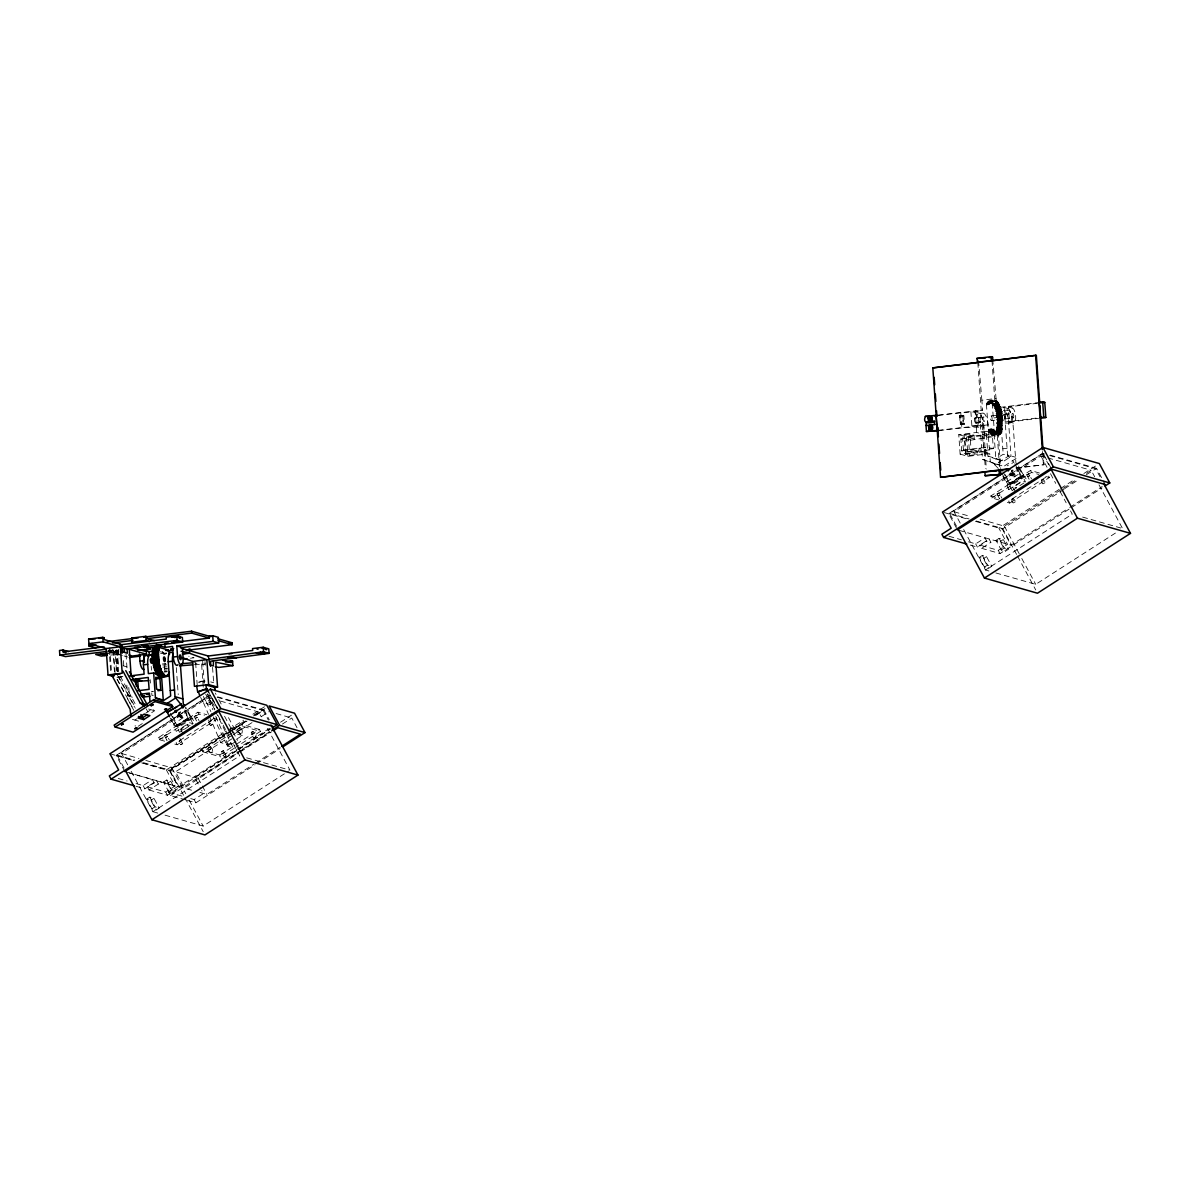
<?xml version="1.0" encoding="UTF-8"?>
<svg xmlns="http://www.w3.org/2000/svg" width="1190" height="1190" viewBox="0 0 1190 1190"><rect width="100%" height="100%" fill="white"/><g stroke="black" fill="none" stroke-linecap="round" stroke-linejoin="round"><path stroke-width="0.75" stroke-dasharray="5 3.75" d="M996.923 427.284L1002.605 426.585L1002.917 428.579L997.25 429.278L996.878 427.671L997.726 422.257L996.803 416.976L1002.471 416.277L1002.828 415.191L999.779 404.883L993.709 406.326L993.427 404.332L993.085 405.21L998.752 404.496L999.094 403.618L992.921 404.392L993.085 405.21M999.392 405.612L999.094 403.618M998.752 404.496L998.38 402.547L986.748 404.065C987.254 403.425 987.462 401.565 988.474 402.681C990.348 396.731 998.113 403.291 996.908 400.985L987.15 402.294M997.19 424.086C1005.282 427.641 1005.52 414.135 997.056 419.267M988.593 431.286C987.284 428.296 994.349 427.984 994.29 429.724C993.724 433.919 981.185 430.869 994.959 430.363C997.726 433.919 980.382 432.044 995.435 431.107M997.354 420.546L1005.029 419.52A10.68 3.778 82.9 0 1 1008.183 410.059A10.68 3.778 82.9 0 1 1012.839 421.736L1015.918 462.806L1023.504 476.476L1010.132 485.074L1007.9 484.434L1001.4 472.37M989.455 432.773L989.128 430.78L994.959 430.363M997.309 425.886L1003.334 425.261L1003.408 423.447M1000.567 406.668C993.248 410.312 991.508 403.767 999.779 404.883M995.45 400.286C996.342 400.212 986.198 405.864 998.38 402.547M992.386 435.436L992.46 434.082L993.635 435.51C997.562 438.337 999.808 431.628 999.987 434.529C996.684 437.965 991.151 432.922 991.657 435.094L1000.76 433.889L1000.716 432.208L1001.207 433.324L992.043 434.484M996.878 427.671L1003.17 426.972L1003.334 425.261M1001.162 408.274C993.709 411.621 992.237 405.225 1000.418 406.296M988.726 434.157L988.057 424.83A10.68 3.778 82.9 0 0 983.401 413.153A10.68 3.778 82.9 0 0 980.248 422.599L980.902 431.925L988.726 434.157L1001.727 432.416L1001.221 431.42L1001.34 433.13L990.913 434.529L991.106 433.339L991.657 435.094M153.287 695.257L151.933 695.466L151.755 692.952M978.849 448.452C981.155 446.756 982.181 452.26 980.039 452.26C976.35 452.23 980.664 447.024 979.682 448.377M984.204 449.984L985.87 449.835L986.138 453.613L985.186 453.806L984.204 449.984L985.87 449.865M986.138 453.643L984.547 453.688M164.577 669.449L164.443 668.616L167.269 668.274M179.839 716.321C184.614 720.575 182.1 712.84 178.366 717.035C176.864 711.352 183.736 721.289 181.401 715.577M986.599 403.157L997.651 401.655L997.428 402.8L996.908 400.985M1001.564 409.568L995.39 410.535L994.885 409.003M989.768 431.821C990.05 432.684 990.05 434.737 990.437 432.669C992.237 429.977 1004.062 435.005 1002.039 429.307C993.338 430.111 994.067 432.669 1002.203 431.301M996.372 430.007C996.223 430.453 999.704 425.648 1002.917 428.579M1002.352 428.013L1002.59 430.021L996.432 430.839M1002.054 411.368L995.852 412.171L995.39 410.535M162.599 651.451L163.655 654.381L166.496 654.039M1002.471 413.257L996.253 413.882L995.852 412.171M988.548 401.134C990.006 402.458 991.448 401.476 992.921 404.392M989.128 430.78L988.756 431.598M994.795 430.081L994.438 430.884M179.735 712.408C176.923 714.387 182.1 713.435 180.092 711.382M180.107 716.41L181.683 715.666L180.85 717.719M993.635 435.51C994.409 432.922 995.792 434.856 995.985 431.152M1001.727 432.416L1001.668 430.453M1002.828 415.191L997.146 415.905L996.803 413.956M166.481 734.706L164.443 735.703L166.436 734.587L169.263 739.808M180.642 744.702L182.665 743.631L180.642 744.702L178.887 741.385L180.88 740.344L178.946 741.519M196.246 715.547L194.208 716.544L196.186 715.428L199.028 720.649M210.689 721.319L208.652 722.241L210.645 721.199L212.43 724.487L210.392 725.543L212.43 724.487M210.794 753.032C202.538 745.639 214.512 744.211 212.222 752.615C209.976 754.103 211.27 751.604 212.817 751.961M221.548 751.768L223.437 750.622L221.459 751.738L224.241 756.914L226.174 755.739L224.196 756.855M240.559 733.873C232.303 726.48 244.277 725.052 241.987 733.471C239.74 734.959 241.035 732.445 242.582 732.817M253.202 731.538C252.473 732.936 249.9 732.519 252.607 731.478C260.565 735.465 252.354 742.739 251.224 732.579M253.961 737.711L255.984 736.64M999.02 492.987L997.027 494.029L998.975 492.868L1001.802 498.089M1013.464 498.759C1010.786 498.997 1011.708 504.099 1014.401 502.701C1017.167 501.362 1012.274 496.632 1011.574 499.83M1013.181 502.983L1015.204 501.927M1028.785 473.843L1026.792 474.884L1028.74 473.724L1031.566 478.945M1043.228 479.615C1040.551 479.838 1041.458 484.955 1044.166 483.542C1046.932 482.203 1042.038 477.488 1041.339 480.671M1042.946 483.839L1044.969 482.768M998.098 403.559L986.748 404.868L986.748 404.065M994.334 429.203L988.503 429.59M998.559 402.785L986.436 404.288L992.222 403.767L994.171 428.876M996.803 416.976L997.146 415.905M179.348 712.602L178.5 712.706M1002.724 418.553L1002.471 416.277M1000.76 433.889L1000.18 432.818L999.987 434.529M1011.485 471.314L1012.006 470.02M132.447 719.385L134.872 720.084L139.825 716.886M146.028 712.899L150.981 709.701M151.695 712.631L154.611 710.742L151.71 708.437M138.129 726.287L144.228 722.36M124.876 771.581L116.174 755.412L210.437 694.767M124.043 768.026L117.081 755.1L210.095 695.243M127.672 764.813L121.573 753.508L208.384 697.638L211.85 698.634M192.973 723.684L189.85 717.868L176.462 726.465L179.601 732.296L192.973 723.684L189.627 722.732L176.254 731.329L173.472 723.966L186.845 715.369L183.706 709.552M175.346 726.153L188.734 717.54L190.965 718.18L177.593 726.793L175.346 726.153L171.286 718.611M182.948 733.248L177.384 725.082L190.757 716.484L186.056 707.753M164.666 741.192L159.311 739.659L158.27 737.711L197.957 712.185L206.882 714.729M177.31 726.703L190.683 718.106M159.311 739.659L198.998 714.119L204.353 715.651M182.189 730.645L181.148 728.697L187.351 724.71L190.147 725.513M177.176 744.762L216.863 719.221L215.821 717.287L176.135 742.828L177.176 744.762L173.606 743.735M141.669 762.85L166.347 769.9L226.621 731.121M228.153 730.125L243.608 720.173M252.89 714.208L265.251 706.25M136.017 783.556L143.127 785.593L152.424 779.599L154.165 782.841L158.359 784.032L149.062 790.011L147.322 786.783L156.619 780.804L175.049 786.069L165.752 792.049L147.322 786.783M145.835 760.44L171.836 767.862L230.741 729.961M232.288 728.964L244.694 720.976M253.991 714.997L258.647 712.007L261.25 716.856M227.022 733.04L169.307 770.168L178.009 786.337L191.56 790.205M228.584 732.029L245.75 720.991M253.544 715.964L266.024 707.946M246.092 721.378L170.125 770.257L184.048 796.125M255.389 715.398L263.139 710.415L268.36 720.114M142.979 763.073L169.783 770.733L230.042 731.969M231.589 730.972L247.044 721.021M256.311 715.056L264.046 710.088L269.267 719.786M135.972 786.278L144.868 788.821L154.165 782.841M234.475 748.079L220.745 756.929L219.704 754.981L201.824 749.879L202.88 751.812L242.552 726.287L260.432 731.389L236.007 747.097M232.184 735.271L175.54 771.804L184.257 787.973L238.863 752.824M233.285 734.661L252.012 722.598M261.369 716.573L269.178 711.561M163.476 782.038L166.57 780.045L170.765 781.235L175.986 790.934L172.892 792.927L168.697 791.737L163.476 782.038L167.671 783.228L172.892 792.927M231.961 738.812L225.758 742.798L227.498 746.026L233.091 747.632L215.658 711.546M167.671 783.228L170.765 781.235M209.232 715.993L220.775 742.605L228.049 744.687L235.174 740.106M236.602 739.183L242.299 735.509L235.025 729.753L230.652 728.503M227.498 746.026L233.701 742.039M235.992 741.4L231.336 744.39L225.758 742.798L211.642 713.241M146.682 799.13L149.791 797.136L153.971 798.326L159.192 808.025L156.098 810.018L151.904 808.828L146.682 799.13L150.877 800.32L156.098 810.018M219.704 754.981L234.966 745.163M236.483 744.181L259.39 729.455L260.432 731.389M150.877 800.32L153.971 798.326M168.697 791.737L171.791 789.743L175.986 790.934M185.7 799.918L170.453 795.56L168.712 792.317L178.009 786.337M126.675 772.102L178.485 786.902L269.654 728.25M236.84 750.325L194.714 777.427L200.812 788.747M238.402 749.328L269.595 729.247M280.513 722.226L291.431 715.205M149.062 790.011L167.493 795.277L237.048 750.518M238.595 749.522L271.052 728.637M170.453 795.56L240.618 750.414M242.165 749.403L270.234 731.344M143.603 762.686L198.165 778.275L269.952 732.073M282.432 724.041L291.803 718.016L297.024 727.715M151.904 808.828L155.012 806.835L159.192 808.025M240.425 751.827L271.647 731.746M131.153 771.284L152.915 811.699L239.726 755.843L233.627 744.524M190.727 798.609L194.119 799.576L203.416 793.596L201.675 790.368M199.905 792.451L206.867 794.444L253.678 764.307M255.24 763.311L280.215 747.246M187.395 800.394L195.859 802.819L255.106 764.694M256.668 763.697L280.052 748.644M165.038 815.165L203.163 826.068L288.426 771.194M980.902 431.925L986.212 431.256L987.968 456.157L995.852 458.983L1003.2 454.268L1011.024 456.499L1008.599 422.272A10.68 3.808 82.9 0 0 1003.929 410.595A10.68 3.808 82.9 0 0 1000.76 420.04L1003.2 454.268M980.248 422.599L975.993 423.134A10.68 3.778 82.8 0 1 979.132 413.689A10.68 3.778 82.8 0 1 983.803 425.351L984.472 434.692L976.648 432.446L958.753 434.677L960.137 454.119L981.914 451.397L982.479 459.355L994.171 463.565L994.87 464.844L1008.242 456.246L1013.954 462.255L1007.171 465.84M995.852 458.983L1003.676 461.229L1011.024 456.499M1016.052 458.477L1002.679 467.09L1001.98 465.796L982.479 459.355M956.582 526.322L949.62 513.396L1042.633 453.539L1047.929 455.056M960.211 523.109L954.112 511.789L1040.923 455.934L1046.129 457.421M1024.04 482.932L1012.14 490.578L1008.793 489.626L1006.011 482.262L1019.384 473.65L1016.26 467.834M1007.9 484.434L1021.273 475.836L1023.504 476.476M1015.501 491.529L1009.923 483.378L1023.296 474.765L1018.595 466.049M999.005 499.993L991.85 497.941L990.809 496.007L1030.495 470.466L1039.435 473.025M1009.849 484.999L1023.221 476.387M991.85 497.941L1031.537 472.415L1038.691 474.453M1008.793 489.626L1022.165 481.013L1025.527 481.98L1022.389 476.149L1009.016 484.761L1012.14 490.578M1019.889 482.991L1013.687 486.993L1016.483 487.781M1009.73 503.058L1049.402 477.517L1048.36 475.584L1008.674 501.109L1009.73 503.058L1006.145 502.031M1059.159 489.402L998.886 528.182L1007.588 544.351L998.291 550.345L979.861 545.08L989.158 539.085L990.898 542.328L981.601 548.307L979.861 545.08M1060.707 488.406L1074.615 479.466M1083.882 473.501L1096.243 465.543M968.556 541.837L975.666 543.875L984.978 537.895L986.718 541.123L990.898 542.328M980.114 519.227L1004.375 526.159L1061.733 489.254M1063.28 488.257L1077.233 479.272M1086.53 473.293L1091.185 470.288L1094.666 476.759M975.517 521.369L1002.322 529.029L1064.128 489.254M1064.678 488.644L1078.631 479.674M1086.381 474.691L1096.585 468.384L1104.409 482.932M970.296 545.08L977.407 547.103L986.718 541.123M996.015 540.32L999.124 538.326L1003.304 539.531L1008.525 549.23L1005.431 551.223L1001.236 550.033L996.015 540.32L1000.21 541.524L1005.431 551.223M1000.21 541.524L1003.304 539.531M979.236 557.411L982.33 555.418L986.525 556.622L991.746 566.321L988.637 568.314L984.457 567.109L979.236 557.411L983.416 558.616L988.637 568.314M983.416 558.616L986.525 556.622M1001.236 550.033L1004.345 548.025L1008.525 549.23M959.214 530.383L1011.039 545.198L1068.204 508.413M1069.75 507.416L1102.193 486.531M981.601 548.307L1000.031 553.573L1069.587 508.814M1071.134 507.818L1102.059 487.93M984.457 567.109L987.551 565.116L991.746 566.321M963.692 529.58L985.454 569.995L1072.264 514.125L1070.524 510.897M995.852 572.955L1035.716 584.35L1116.324 532.48M209.053 719.965L208.22 720.366M979.177 452.245L980.783 452.081M165.172 663.485L164.443 668.616M1011.515 471.523L1012.274 470.11M1010.355 472.98C1006.695 475.836 1017.465 477.488 1013.954 473.873M1013.419 473.858L1011.708 475.405L1010.325 475.182M1012.645 475.703L1015.04 476.164L1014.802 474.081L1013.493 475.524L1014.326 474.274M134.961 725.945L135.764 725.93M153.153 691.643L151.666 691.658L153.183 691.509M1014.445 474.126L1012.482 474.334L1013.136 475.955M976.648 432.446L975.131 411.056L982.568 410.134L981.869 400.242L996.045 398.471L993.025 362.504M988.384 401.194L995.614 400.331M987.745 401.64L996.357 400.613M988.161 402.265L997.086 401.134M987.819 402.547L996.506 401.521M987.254 403.217L997.83 401.848L997.919 403.336M987.045 403.544L996.744 402.22M987.358 403.782L997.488 402.324M992.519 403.827L998.187 403.127M993.204 404.823L999.258 403.901M992.906 404.942L998.589 404.243M993.591 405.493L999.258 404.793M993.561 406.013L999.942 405.21M994.215 406.757L999.898 406.043M994.171 407.248L1000.15 406.608M938.479 415.042L982.568 410.134M991.999 360.644L995.346 407.962L1039.807 402.428M994.825 408.17L1000.493 407.471M937.884 415.503C951.658 413.941 965.477 411.517 979.043 412.171A7.646 2.707 82.9 0 1 982.375 420.516A7.646 2.707 82.9 0 1 980.114 427.27L976.202 426.154L983.639 425.217L986.287 469.024M994.736 408.616L1004.182 407.441L1008.094 408.557L1012.348 408.021A7.646 2.707 82.9 0 1 1015.665 416.351A7.646 2.707 82.9 0 1 1013.419 423.119L1009.507 422.004L1008.436 406.906L1037.487 403.291M995.048 408.795L1001.028 407.873M995.375 409.717L1001.043 409.003M995.271 410.119L1000.939 409.42M996.015 410.699L1001.697 410M962.472 415.488L963.87 415.89L964.465 424.19L960.226 424.146L959.631 415.846L962.621 415.474L963.766 423.923L960.375 424.131L959.78 415.816M978.671 413.629L982.925 413.094M995.866 411.368L1001.534 410.669M1003.453 410.535L1007.707 410.014M963.171 415.622L960.345 415.979L960.925 424.28M995.747 411.725L1001.415 411.026M963.87 415.89L959.631 415.846M996.491 412.528L1002.159 411.814M996.298 413.123L1001.98 412.409M996.164 413.421L1001.831 412.722M996.253 413.882L1002.129 413.153M996.893 414.418L1002.56 413.718M996.67 414.938L1002.352 414.224M975.071 417.898L983.535 416.842M991.077 415.92L1002.188 414.477M1004.077 414.284L1012.928 413.376A2.365 0.833 82.9 0 1 1013.746 415.89A2.365 0.833 82.9 0 1 1013.211 417.913L1004.583 418.984A2.365 0.833 82.9 0 1 1003.512 415.37A2.365 0.833 82.9 0 1 1005 415.548A2.365 0.833 82.9 0 1 1004.583 418.984M996.595 415.652L1002.486 414.983M997.22 416.366L1002.902 415.667M996.967 416.798L1002.649 416.084M994.096 417.913L1002.754 416.857M997.413 417.869L1003.096 417.169M997.473 418.345L1003.14 417.63M997.012 418.791L1002.873 417.958M960.226 424.146L963.201 423.774M997.265 419.43L1002.947 418.731M975.651 422.599L984.204 421.528M991.448 420.606A2.365 0.833 82.9 0 0 991.91 417.244A2.365 0.833 82.9 0 0 990.422 416.931A2.365 0.833 82.9 0 0 991.448 420.606L997.131 419.906A2.365 0.833 82.9 0 0 997.592 416.545A2.365 0.833 82.9 0 0 996.09 416.232A2.365 0.833 82.9 0 0 997.131 419.906M997.607 419.847L1003.289 419.133M997.146 420.591L1002.828 419.891M997.175 421.067L1002.843 420.353M997.384 421.305L1003.066 420.591M997.726 421.796L1003.393 421.096M997.205 422.376L1003.408 421.558M971.888 425.886L976.142 425.351M937.78 430.363L983.639 425.217M999.511 466.733L996.417 423.06L1039.108 417.735M997.428 423.119L1003.096 422.42M938.94 430.587C952.878 428.995 966.801 426.57 980.545 427.299M996.417 423.06L1013.835 423.149M1009.507 422.004L1038.558 418.374M983.803 425.365L988.057 424.83M997.741 423.7L1003.423 423M1008.599 422.272L1012.854 421.751M997.175 424.532L1002.843 423.819M997.384 424.875L1003.051 424.176M997.101 425.737L1003.349 424.83M997.056 426.154L1002.739 425.44M997.25 426.555L1002.932 425.841M997.146 427.493L1003.215 426.57M997.056 428.117L1002.724 427.418M988.355 429.887L994.037 429.188M996.61 429.069L1002.977 428.207M988.622 430.423L994.29 429.724M996.774 429.56L1002.456 428.846M996.283 430.334L1002.59 430.021M997.012 430.393L1002.679 429.694M964.123 434.752L969.791 434.053L973.985 435.243L974.253 439.021L965.03 440.166L960.836 438.976L961.684 450.861L965.878 452.051L977.005 450.668L977.273 454.446L969.686 455.383L965.492 454.193L964.123 434.752L968.303 435.957L973.985 435.243M989.262 431.613L994.944 430.899M989.664 432.223L995.614 431.345M995.881 431.42L1001.549 430.721M989.292 432.505L994.959 431.791M996.194 431.524L1001.861 430.825M996.625 431.717L1002.292 431.018M990.348 433.13L1001.102 431.643M995.732 432.55L1001.415 431.851M990.006 433.532L1001.846 432.163M958.753 434.677L966.577 436.909L984.472 434.692M991.047 433.829L1000.894 432.684M984.338 435.109L1000.671 432.967M989.47 449.865L971.233 452.126L963.409 449.894L962.576 438.009C972.557 437.429 982.732 434.246 992.475 436.745L993.323 448.63L987.655 449.344L989.47 449.865L988.295 435.555M991.478 434.975L999.719 433.755M960.836 438.976L970.058 437.816L974.253 439.021M992.207 435.376L1000.136 434.439M992.475 436.745L970.386 440.24L962.576 438.009M963.409 449.894C973.39 449.314 983.58 446.146 993.323 448.63M961.684 450.861L972.825 449.478L977.005 450.668M1002.813 448.794L1007.067 448.273M965.492 454.193L973.093 453.241L977.273 454.446M960.137 454.119L967.946 456.35L989.723 453.628L990.288 461.586M1015.843 467.938L1044.091 464.71L1043.288 453.569M1016.543 468.131L1044.091 464.71M107.978 650.692L113.303 650.023M108.097 651.064L111.652 650.618L111.786 652.507L118.896 651.614M108.082 651.287L113.407 650.618M116.456 670.476L115.088 651.109L118.628 650.662M160.59 653.578L164.265 653.131M163.209 653.459L166.555 652.983M163.833 653.771L166.674 653.414M190.489 658.219L194.044 657.773L188.793 656.27M162.286 664.02L165.841 663.574M203.237 687.121L201.601 663.99L205.156 663.559M164.384 669.018L167.225 668.661M164.428 670.327L167.269 669.985M118.212 677.021L122.882 676.441M116.962 677.512L124.058 676.634M164.131 671.725L166.957 671.368M164.473 672.097L167.299 671.74M204.531 680.859L197.153 681.781L200.054 682.614M205.082 681.141L200.113 681.751L204.308 682.956M126.839 685.217L127.598 695.823L133.042 695.139M162.896 665.106L166.6 664.823M162.926 667.129L166.63 666.846M194.416 664.704L199.98 664.273L194.401 662.681M110.09 653.117L118.762 652.537M110.477 655.05L119.149 654.485M237.911 728.786L239.8 727.64M208.146 747.93L210.035 746.785M1013.211 417.913L1012.898 417.839A2.365 0.833 82.9 0 1 1012.006 415.251A2.365 0.833 82.9 0 1 1012.616 413.213M1013.419 473.739L1014.802 474.081M178.411 713.256L179.259 713.494M181.148 715.473C176.983 711.813 175.183 718.686 180.568 717.689M182.263 715.8L180.954 716.648L181.683 718.016M177.786 716.901L179.095 716.053L178.351 714.684M160.174 651.778L163.536 652.418M201.601 663.99L205.022 664.674M134.872 720.084L138.501 721.11M1008.436 406.906L1012.348 408.021M995.346 407.962L996.744 408.363L996.045 398.471M975.131 411.056L979.043 412.171M964.465 424.19L963.067 423.789L962.621 415.474M986.212 431.256L994.022 433.502L995.792 458.388L1003.676 461.229M1050.116 455.101L1096.585 468.384M1049.699 455.562L1095.678 468.696L1100.036 476.788M1047.855 457.912L1091.185 470.288M1004.182 407.441L1007.543 454.952L1015.368 457.183M981.914 451.397L989.723 453.628M987.968 456.157L995.792 458.388M1045.832 476.491L1049.402 477.517M994.171 463.565L1001.98 465.796M1010.905 472.965L1013.687 473.769M1082.662 517.1L1120.787 528.003M990.809 496.007L999.749 498.565M954.112 511.789L969.716 516.252M949.62 513.396L969.077 518.944M976.142 520.967L1002.664 528.553L1016.602 554.421M944.25 512.578L968.377 519.331M948.995 536.259L961.446 539.814M985.454 569.995L988.92 570.977M115.088 651.109L118.539 652.09M109.882 650.052L118.673 652.566M110.015 651.942L122.332 655.467M124.087 655.958L127.613 656.969M107.591 651.302L111.786 652.507M210.719 681.885L213.62 682.703M123.12 665.82L126.839 666.906M217.577 696.819L264.046 710.088M276.139 713.554L291.803 718.016M217.16 697.266L263.139 710.415M220.522 701.103L258.647 712.007M203.326 696.477L206.153 701.743L211.746 703.335L214.869 709.909M200.604 697.385L203.46 702.695L210.719 704.763L212.876 709.761M259.39 729.455L241.511 724.338L242.552 726.287M213.293 718.21L216.863 719.221M127.598 695.823L135.407 698.054M234.966 729.738L227.32 715.458M242.299 735.509L235.04 733.442L229.209 728.83M148.571 709.017L154.611 710.742M181.148 728.697L183.944 729.5M246.657 757.822L289.973 770.198L267.348 728.176M158.27 737.711L167.195 740.269M202.88 751.812L220.745 756.929M121.573 753.508L138.903 758.461M117.081 755.1L134.767 760.157M116.174 755.412L134.054 760.529M109.941 753.776L134.619 760.827M129.308 772.994L152.424 779.599M168.712 792.317L182.263 796.199M118.227 778.468L127.122 781.012M152.915 811.699L158.106 813.186M1011.545 471.671L1012.824 471.448L1013.017 470.065M1011.158 473.07C1010.518 477.934 1011.128 469.916 1012.75 475.554M990.913 434.529L990.437 432.669M994.87 464.844L998.291 468.458M1026.747 474.84L1029.543 480.001M996.982 493.984L999.779 499.16M208.652 722.315L210.392 725.543M1023.296 474.765L1028.874 482.932M190.757 716.484L196.335 724.636M1099.024 484.851L1122.527 528.494M1050.8 467.611L1042.976 453.063L948.713 513.708L957.429 529.877M1042.633 453.539L1048.717 464.859M1040.923 455.934L1047.022 467.254M1050.502 473.709L1055.723 483.408M1060.082 491.5L1066.166 502.82M1030.495 470.466L1031.537 472.415M1014.773 463.758L1021.273 475.836M1007.543 454.952L1008.242 456.246M1005.223 474.646L1009.923 483.378M1002.813 471.493L1010.132 485.074M1002.873 476.446L1006.011 482.262M1004.375 526.159L1020.916 556.875M1021.779 558.482L1035.716 584.35M1017.465 556.028L1035.746 589.972M1002.322 529.029L1011.039 545.198M999.124 538.326L1004.345 548.025M998.291 550.345L1000.031 553.573M982.33 555.418L987.551 565.116M975.666 543.875L977.407 547.103M218.782 699.586L221.34 704.346M224.553 716.276L237.539 740.403M212.177 698.009L219.138 710.936M208.756 692.387L217.398 708.422M210.957 696.864L217.056 708.184M207.714 693.785L215.509 708.258M211.746 703.335L208.042 696.284A25.406 23.503 -74 0 1 207.283 694.276M208.384 697.638L214.483 708.957M217.963 715.428L222.307 723.505M223.184 725.127L229.268 736.446M210.719 704.763L205.766 694.201M223.437 750.697L226.219 755.873M197.957 712.185L198.998 714.119M194.208 716.544L196.99 721.72M183.647 704.599L190.965 718.18M184.673 709.999L188.734 717.54M187.351 724.71L188.392 726.644M172.684 716.365L177.384 725.082M170.274 713.212L177.593 726.793M170.334 718.15L173.472 723.966M179.883 738.455L182.665 743.631M198.165 778.275L206.867 794.444M164.443 735.703L167.225 740.864M146.236 708.913L147.962 712.096M194.119 799.576L195.859 802.819M171.836 767.862L185.759 793.73M189.24 800.201L203.163 826.068M120.235 676.098L136.597 706.488M184.926 797.746L203.207 831.691M169.783 770.733L178.485 786.902M118.97 677.11L135.66 708.11M117.438 675.31L134.663 707.291M166.347 769.9L175.049 786.069M117.23 679.312L133.592 709.701M117.096 679.341L124.132 692.387M127.642 698.902L133.786 710.326M166.57 780.045L171.791 789.743M165.752 792.049L167.493 795.277M156.619 780.804L158.359 784.032M149.791 797.136L155.012 806.835M143.127 785.593L144.868 788.821M215.36 693.115L216.015 694.454M206.153 701.743L210.853 711.59M215.777 716.41L228.049 744.687M203.46 702.695L208.503 714.342M1019.384 473.65L1022.165 481.013M186.845 715.369L189.627 722.732M999.317 434.796C998.068 433.175 996.863 434.335 995.614 431.911M978.537 360.674L981.869 400.242M996.744 415.206L996.937 417.556M1042.47 451.516L1043.392 464.502M997.815 423.462L1000.463 467.254M986.436 404.288L988.265 430.021M977.808 362.414L981.17 409.732M982.241 424.83L985.335 468.503M982.613 436.254L983.461 448.139M980.798 435.733L981.646 447.633M970.876 411.591L971.947 426.674M972.825 449.478L973.093 453.241M969.791 434.053L970.058 437.816M970.386 440.24L971.233 452.126M968.303 435.957L969.686 455.383M966.577 436.909L967.946 456.35M965.03 440.166L965.878 452.051M960.791 412.841L961.862 427.939M212.564 667.322L213.724 683.625M204.992 661.61L205.245 665.225M202.687 661.238L204.234 682.971M195.636 662.77L197.302 686.318M176.313 667.59L178.232 694.603M151.487 670.178L151.264 667.069A10.695 3.778 82.9 0 0 151.204 666.415M150.193 679.668L150.431 683.06M128.788 687.478L129.145 692.565M126.021 654.128L127.047 668.616M123.418 660.629L123.909 667.426M118.584 650.231L119.06 657.549M118.331 649.249L118.955 658.204M117.23 650.528L118.316 665.835M117.037 649.755L118.584 671.636M116.278 649.859L117.825 671.591M115.653 650.246L117.185 671.725M113.541 650.543L115.088 672.424M112.871 649.443L114.642 674.507M109.778 647.687L111.592 673.213M109.093 649.576L109.48 655.006M109.614 656.821L110.893 674.938M1008.094 408.557A7.646 2.707 83 0 1 1011.411 416.872A7.646 2.707 83 0 1 1009.15 423.655M974.789 412.707A7.646 2.707 82.9 0 1 978.12 421.052A7.646 2.707 82.9 0 1 975.86 427.79M165.529 737.473L167.522 736.565L165.529 737.473M195.294 718.314L197.287 717.421L195.294 718.314M209.098 749.626L211.076 748.733L209.098 749.626M222.5 753.463L224.479 752.556L222.589 753.344M238.863 730.481L240.841 729.574L238.863 730.481M252.265 734.304L254.243 733.412L252.354 734.2M998.083 495.754L1000.061 494.862L998.157 495.65M1027.833 476.61L1029.826 475.703L1027.922 476.491M1007.766 414.834A2.365 0.833 82.9 0 0 1008.837 418.449A2.365 0.833 82.9 0 0 1009.254 415.012A2.365 0.833 82.9 0 0 1007.766 414.834M978.73 418.449A2.365 0.833 82.9 0 0 979.801 422.063A2.365 0.833 82.9 0 0 980.203 418.642A2.365 0.833 82.9 0 0 978.73 418.449M982.985 417.928A2.365 0.833 82.9 0 0 984.056 421.543A2.365 0.833 82.9 0 0 984.457 418.106A2.365 0.833 82.9 0 0 982.985 417.928M974.491 418.895A2.365 0.833 82.9 0 0 975.502 422.599A2.365 0.833 82.9 0 0 975.979 419.267A2.365 0.833 82.9 0 0 974.491 418.895"/><path stroke-width="1.5" d="M158.478 653.027L152.811 653.727L152.543 650.142L158.225 649.443L158.478 653.027L152.261 653.622L152.751 661.848L158.984 661.432L159.638 666.817L162.762 674.031L157.095 674.745L156.901 673.049M152.246 655.497L158.448 654.723L158.27 652.923M162.569 672.886L156.396 673.614L155.667 670.654M160.754 676.411L160.739 677.274L160.367 676.411M183.364 704.525L180.434 665.225M210.556 666.296L210.734 661.179L269.104 653.37L268.776 648.847L266.545 648.208L266.649 649.725L265.534 649.398L265.43 647.895L263.198 647.256L252.563 648.58L252.697 650.469L208.235 656.002L190.727 651.004L190.593 649.115M213.501 660.837L213.308 665.954L209.961 665.002L208.235 656.002M160.085 676.381C159.981 678.821 159.326 673.495 159.296 676.917L164.964 676.203C165.797 675.414 166.615 675.385 167.612 676.143L159.862 677.155M158.27 675.325L158.553 676.396L158.746 675.191M161.349 669.955L155.087 670.848L153.317 662.146M158.88 647.345L159.043 648.476L153.376 649.19L153.213 648.044L158.88 647.345L168.4 650.067L169.501 654.411M152.499 650.543C167.671 652.507 152.201 643.046 153.168 650.201M157.095 674.745C157.214 673.272 159.906 678.434 163.491 674.968L163.729 673.867L164.964 676.203M156.738 672.766L156.396 673.614M162.762 674.031L163.06 673.049L163.491 674.968M158.984 661.432L158.448 654.723M165.395 675.95L168.221 675.593L169.426 672.246M176.15 712.23C178.455 708.957 172.148 710.787 175.614 712.408M167.612 676.143L167.775 674.388L168.221 675.593M153.837 699.571L114.151 725.112L115.192 727.045L133.057 732.162L172.743 706.622L171.702 704.673L153.837 699.571L154.879 701.52L172.743 706.622M115.192 727.045L154.879 701.52M147.263 714.699L142.621 717.689L138.427 716.484M166.779 703.692L175.704 697.95L183.037 706.979M143.663 719.623L149.866 715.636L144.273 714.045L138.085 718.031L143.663 719.623L140.896 714.491M169.56 716.692L167.21 712.334L181.416 703.959M167.21 712.334L176.953 706.83M272.599 727.64L277.24 724.665L266.798 705.268L210.392 689.144L109.941 753.776L118.643 769.945L109.346 775.939L111.087 779.167L134.202 785.772M111.087 779.167L220.834 708.541L277.24 724.665M124.876 771.581L219.138 710.936L272.748 726.257M271.796 730.348L279.591 725.335L304.997 732.594L283.175 746.636M273.194 730.734L277.88 727.73L300.505 734.185L281.777 746.234M151.889 819.761L244.902 759.919L297.961 775.077L204.948 834.919L151.889 819.761L125.783 771.269M1105.138 485.937L1109.779 482.947L1099.337 463.55L1042.931 447.44L942.48 512.072L951.182 528.241L941.885 534.221L943.625 537.449L966.741 544.068M943.625 537.449L1053.373 466.837L1109.779 482.947M957.429 529.877L1051.677 469.232L1105.287 484.538M984.442 578.057L1077.441 518.2L1130.5 533.358L1037.487 593.215L984.442 578.057L958.322 529.55M1008.436 470.645C1011.441 468.042 1004.955 468.146 1007.885 470.66M196.633 686.065L197.674 691.896L206.525 688.653L208.756 692.387M197.674 691.896L207.358 688.891M208.473 659.394L263.526 651.778L269.104 653.37M977.808 362.414L976.841 358.443L991.032 356.673L992.564 357.119L992.877 360.704M985.469 357.997L976.841 358.443M989.024 357.55L992.564 357.119M977.109 362.221L991.999 360.644M985.32 472.028L940.561 477.309L932.811 367.889L1036.326 355.274L1039.748 403.499M977.57 362.593L932.811 367.889M992.267 360.763L1034.497 355.512M925.805 422.435C948.326 417.169 919.855 429.992 925.374 416.396L936.709 415.265M1040.878 417.526L1039.108 402.22L1042.663 401.789L1044.761 402.384L1045.832 417.482L1040.372 418.151M929.881 416.47L925.374 416.396M1041.116 402.83L1044.761 402.384M927.962 417.601L929.881 417.571L930.149 421.334L928.736 421.513L927.962 417.601L932.008 417.303L932.276 421.067L930.863 421.245L930.595 417.482L932.008 417.303M928.23 421.364L932.276 421.067M938.94 430.587L926.445 431.494L926.013 425.455L935.087 424.547M930.729 429.635L928.81 429.664L928.542 425.901C932.633 422.316 934.195 429.62 931.443 429.545L931.175 425.782L932.216 426.079L930.461 425.871L930.729 429.635L932.484 429.843L931.443 429.545M928.81 429.664L932.365 429.233M926.445 431.494L937.78 430.363L937.542 427.017M1040.179 417.318L1045.832 417.482M940.561 477.309L1010.34 468.622M1000.567 469.038L1000.879 474.394L985.156 475.717L984.889 471.939L999.779 470.377M992.683 471.255L996.342 470.645M1000.016 470.199L1009.194 469.053M985.156 475.717L1000.879 474.394M88.923 643.626L103.113 641.856L120.339 646.78L106.148 648.55L88.923 643.626L88.61 639.09L102.786 637.334L104.185 637.736L104.318 639.61L121.826 644.623L166.288 639.075L166.154 637.186L176.789 635.862L179.021 636.501L179.125 638.019L180.255 638.331L180.136 636.829L176.73 637.245M95.319 638.837L88.61 639.09M98.859 638.39L104.185 637.736M149.509 641.767L146.102 640.458L131.912 642.228L131.614 638.078L145.805 636.308L147.203 636.71L147.337 638.599L154.343 640.607M92.418 643.552L88.744 644.013L88.878 645.902L95.929 647.91M107.115 641.722L138.338 637.81M143.648 637.156L191.575 631.206L210.942 636.739M88.878 645.902L96.226 644.995M112.752 642.927L132.953 640.413M147.649 638.584L191.709 633.095L209.306 638.123L209.172 636.174L212.713 635.728L218.305 637.334L218.707 642.987L182.382 647.509L176.789 645.917L177.548 656.493A7.646 2.707 82.9 0 0 180.865 664.823A7.646 2.707 82.9 0 0 183.126 658.085L182.382 647.509M68.633 651.629L63.04 650.038L59.5 650.484L59.827 655.006L65.405 656.597L106.297 651.51M176.269 636.739L171.315 636.784L174.871 636.338L174.96 637.691M173.918 637.141L179.021 636.501M63.04 650.038L63.174 651.927L104.08 646.824M59.827 655.006L106.044 649.249M121.826 644.623L122.005 647.256L177.117 640.399L182.695 641.99L182.368 637.468L180.136 636.829M134.648 647.36L139.989 646.706M168.4 643.165L164.845 643.597L165.113 647.375L172.535 646.453L173.294 657.014A7.646 2.707 82.9 0 0 175.183 664.005A7.646 2.707 82.9 0 0 177.994 664.674M171.955 642.719L177.295 642.05M180.85 641.603L209.306 638.063M121.291 648.193L127.598 648.862L182.695 641.99M108.364 653.221L95.721 654.5L101.299 656.092L107.264 655.348M143.856 646.795L147.263 648.104L161.453 646.334L165.113 647.375M137.698 650.216L146.177 649.725L146.504 654.262L132.313 656.032L128.877 655.036M153.287 648.342L158.954 647.643M140.866 650.394L150.922 649.145L147.263 648.104M153.451 648.847L159.118 648.134M152.737 648.952L159.043 648.476M176.789 645.917L213.114 641.395L218.707 642.987M152.989 649.755L158.672 649.041M158.85 649.502L152.543 650.142M145.552 650.662L149.077 651.659L158.448 650.573M173.666 648.595L170.691 648.966L173.13 649.666M152.365 651.837L158.642 650.99M152.707 651.942L158.597 651.391M165.574 650.409L168.4 650.067M152.335 652.254L158.002 651.54M228.391 643.24L232.065 642.779L232.199 644.668L186.294 650.38M152.632 652.938L158.3 652.224M167.255 650.9L172.58 650.231M152.826 653.295L158.508 652.581M152.246 654.069L157.928 653.355M129.368 657.475L140.39 656.106M147.738 655.184L158.24 653.965M152.766 654.976L158.448 654.277M152.558 655.407L158.24 654.693M152.246 655.958L157.928 655.259M152.573 656.478L158.255 655.779M158.463 656.032L152.796 656.731A10.68 3.778 82.9 0 0 147.709 664.318L148.363 673.629L153.674 672.975L158.359 674.313M152.305 657.43L158.493 656.493M182.397 653.741L189.493 652.864L181.073 651.287M152.335 657.906L158.017 657.192M182.427 654.128L189.522 653.236L206.852 659.677L208.622 684.577L217.547 687.136L215.792 662.235L232.913 665.641L232.586 661.119L225.877 661.372M152.677 658.338L158.344 657.624M152.9 658.531L158.567 657.817M152.737 659.096L158.612 658.293M152.454 659.409L158.136 658.695M139.483 654.113L139.989 661.164L144.243 660.629L143.737 653.593M173.294 657.014L177.548 656.493M152.513 659.87L158.181 659.171M152.856 660.212L158.746 659.632M153.123 660.807L158.806 660.108M152.945 660.986L158.612 660.272M152.692 661.372L158.359 660.673M152.751 661.848L158.434 661.149M153.108 662.086L158.776 661.372M153.227 662.845L159.073 661.908M183.379 659.096L186.934 658.65M153.004 663.336L158.672 662.622M228.986 653.935L231.827 653.578M129.799 675.95L144.109 674.165L143.44 664.838L147.694 664.318M153.094 663.797L158.761 663.098M153.674 672.975L155.429 697.876L163.313 700.702L170.661 695.971L168.236 661.759L172.49 661.223A10.68 3.778 82.9 0 1 173.338 653.489M153.436 663.931L159.311 663.217M153.733 664.377L159.4 663.678M153.584 664.674L159.252 663.961M153.391 665.24L159.058 664.541M153.495 665.701L159.698 664.942M154.135 666.088L159.802 665.389M182.263 657.579L192.661 661.447L206.852 659.677M154.001 666.43L159.683 665.731M232.065 656.969L227.811 657.505L235.144 657.847M153.837 667.084L159.519 666.385M153.956 667.516L160.144 666.593M154.596 667.724L160.263 667.01M154.492 668.126L160.159 667.412M154.358 668.84L160.65 668.155M106.148 648.55L108.022 674.968L122.213 673.198L120.145 644.147M154.789 669.063L160.471 668.349M154.492 669.241L160.784 668.542M120.25 673.763L110.893 674.938L113.823 675.771M155.027 669.687L160.695 668.988M156.946 670.134L161.2 669.598M154.938 670.476L161.037 669.866M225.49 661.997L232.586 661.119M155.607 671.145L161.275 670.431M155.563 671.978L161.23 671.264M155.712 672.32L161.914 671.74M131.584 676.47L134.411 676.113M156.217 673.317L161.9 672.618M156.916 674.492L162.599 673.778M159.653 674.566L162.494 674.224M232.913 665.641L218.722 667.412L215.301 666.727M159.4 674.849L163.655 674.328M157.645 675.474L163.952 674.611M158.687 675.682L161.528 675.34M131.852 679.49L148.259 677.452L149.107 689.337L138.159 690.706M158.925 675.31L163.238 675.37M158.374 676.247L165.351 675.548M165.529 675.786L168.37 675.429M133.265 680.07L137.519 679.535L141.699 680.725L136.032 681.439L133.235 680.635M158.984 675.89L159.118 676.812L164.8 676.098M160.576 677.274L167.106 676.411M155.682 678.984L159.936 678.464L160.784 690.349L157.943 690.706M136.032 681.439L148.78 680.591M208.622 684.577L194.431 686.347L192.661 661.447M140.301 694.246L149.375 693.115L149.94 701.074M170.274 690.512L174.528 689.977M141.699 696.537L144.734 696.15L140.554 694.96M214.007 687.567L217.547 687.136M142.666 697.147L149.925 696.254M934.358 415.905L937.884 415.503M181.43 663.678L192.542 662.815M179.601 665.85L192.572 664.838M176.76 710.4L175.54 712.096M164.399 659.275L165.261 659.453M930.595 417.482L931.621 417.764M929.881 417.571L930.907 417.854M928.542 425.901L929.316 429.813M926.013 425.455L926.356 422.599M261.279 647.717L262.678 648.119M264.344 648.595L265.742 648.996M256.921 648.952L258.037 649.264M217.978 638.747L232.065 642.779M218.112 640.637L232.199 644.668M256.073 652.7L261.651 654.307M230.815 656.612L236.393 658.219M180.925 648.193L187.931 650.201M222.575 660.093L231.321 662.607L231.187 660.718M131.614 638.078L133.012 638.48M134.366 648.208L144.912 651.213L144.778 649.338M122.005 647.256L122.897 651.942L127.36 653.221L127.033 648.699M146.504 654.262L129.279 649.338L131.138 675.741M103.158 653.563L107.353 654.768M105.36 655.363L103.247 655.05L104.646 655.452M206.658 685.157L214.78 687.478L215.256 690.498M206.688 685.157L205.855 684.919L206.525 688.653M159.936 678.464L155.756 677.259L156.589 689.144L160.784 690.349M63.174 651.927L65.971 652.73M114.136 675.727L111.711 675.028L130.156 709.285L130.87 715.785M108.022 674.968L113.392 676.5M172.49 661.223L175.004 696.656L182.814 698.902M183.647 704.599L184.495 704.837M155.429 697.876L163.253 700.107L161.617 676.991M122.987 671.175L140.078 702.903L147.337 704.986L129.398 671.666M156.336 644.37L161.453 646.334M140.078 702.903L144.451 706.369M1009.775 468.964L1008.272 469.009L1008.242 470.615M165.752 710.162L168.043 712.572M1103.517 483.244L1130.5 533.358M1042.931 447.44L1053.373 466.837M1050.458 468.087L1077.441 518.2M304.997 732.594L294.555 713.197L269.148 705.938L279.591 725.335M270.978 724.963L297.961 775.077M210.392 689.144L220.834 708.541M218.796 711.412L244.902 759.919M180.583 703.721L182.933 708.095M175.004 696.656L175.704 697.95M125.768 670.625L143.707 703.945M199.682 695.481L198.507 692.134M161.037 676.351L161.275 677.17L161.409 676.218M1042.663 401.789L1043.734 416.872M1040.045 405.775L1040.283 409.137M1040.67 416.485L1042.901 448.005M1035.627 355.081L1042.336 449.671M991.032 356.673L991.3 360.451M999.079 470.169L999.347 473.947M934.165 377.364L934.686 384.772M935.34 394.054L935.875 401.476M936.53 410.743L936.917 416.307M937.705 427.433L938.375 436.715M938.895 444.123L939.55 453.405M940.204 462.672L940.74 470.095M936.009 415.072L937.08 430.17M934.314 421.379L934.522 424.399M931.502 417.154L931.77 420.933M931.502 426.154L931.77 429.932M928.468 417.735L928.736 421.513M263.198 647.256L263.526 651.778M212.713 635.728L213.114 641.395M213.888 686.481L213.947 687.24M191.575 631.206L191.709 633.095M189.195 648.714L189.522 653.236M176.789 635.862L177.117 640.399M155.845 671.205L156.069 674.313M149.077 651.659L149.33 655.184M145.805 636.308L146.102 640.458M137.847 681.959L138.457 690.453M135.853 678.925L136.389 686.526M124.266 649.041L124.489 652.061M121.915 647.658L122.302 653.117M102.786 637.334L103.113 641.856M206.391 690.721A20.066 18.549 -74 0 1 205.929 689.07M144.154 669.39A7.646 2.707 82.9 0 1 139.989 661.164M144.451 662.413A7.646 2.707 82.9 0 1 144.243 660.629M168.207 661.744A10.68 3.808 82.9 0 1 172.133 652.7M147.858 656.255A10.695 3.778 82.9 0 0 145.016 655.928A10.68 3.778 82.8 0 0 143.44 664.838M146.578 693.904L148.244 693.785L146.578 693.904M121.41 724.859L123.358 723.907L121.499 724.755M134.812 728.697L136.805 727.789L134.812 728.697M151.175 705.715L153.123 704.763L151.175 705.715M164.577 709.538L166.57 708.645L164.577 709.538M173.77 641.038L175.168 641.44L173.77 641.038M144.897 644.921L142.056 645.278L147.962 645.798L144.897 644.921M176.834 641.916L178.232 642.317L176.834 641.916M100.882 654.084L102.281 654.485L100.882 654.084M260.179 652.432L261.577 652.819L260.179 652.432M263.243 653.31L264.641 653.697L263.243 653.31M179.512 657.49L179.452 656.657A2.365 0.833 82.9 0 1 180.196 654.946A2.365 0.833 82.9 0 1 181.178 657.282L181.207 658.115A2.365 0.833 82.9 0 1 180.478 659.617A2.365 0.833 82.9 0 1 179.512 657.49M163.551 657.936A2.365 0.833 82.9 0 0 164.592 661.61A2.365 0.833 82.9 0 0 165.038 658.249A2.365 0.833 82.9 0 0 163.551 657.936M150.446 659.632A2.365 0.833 82.9 0 0 151.502 663.246A2.365 0.833 82.9 0 0 151.918 659.825A2.365 0.833 82.9 0 0 150.446 659.632"/></g></svg>
